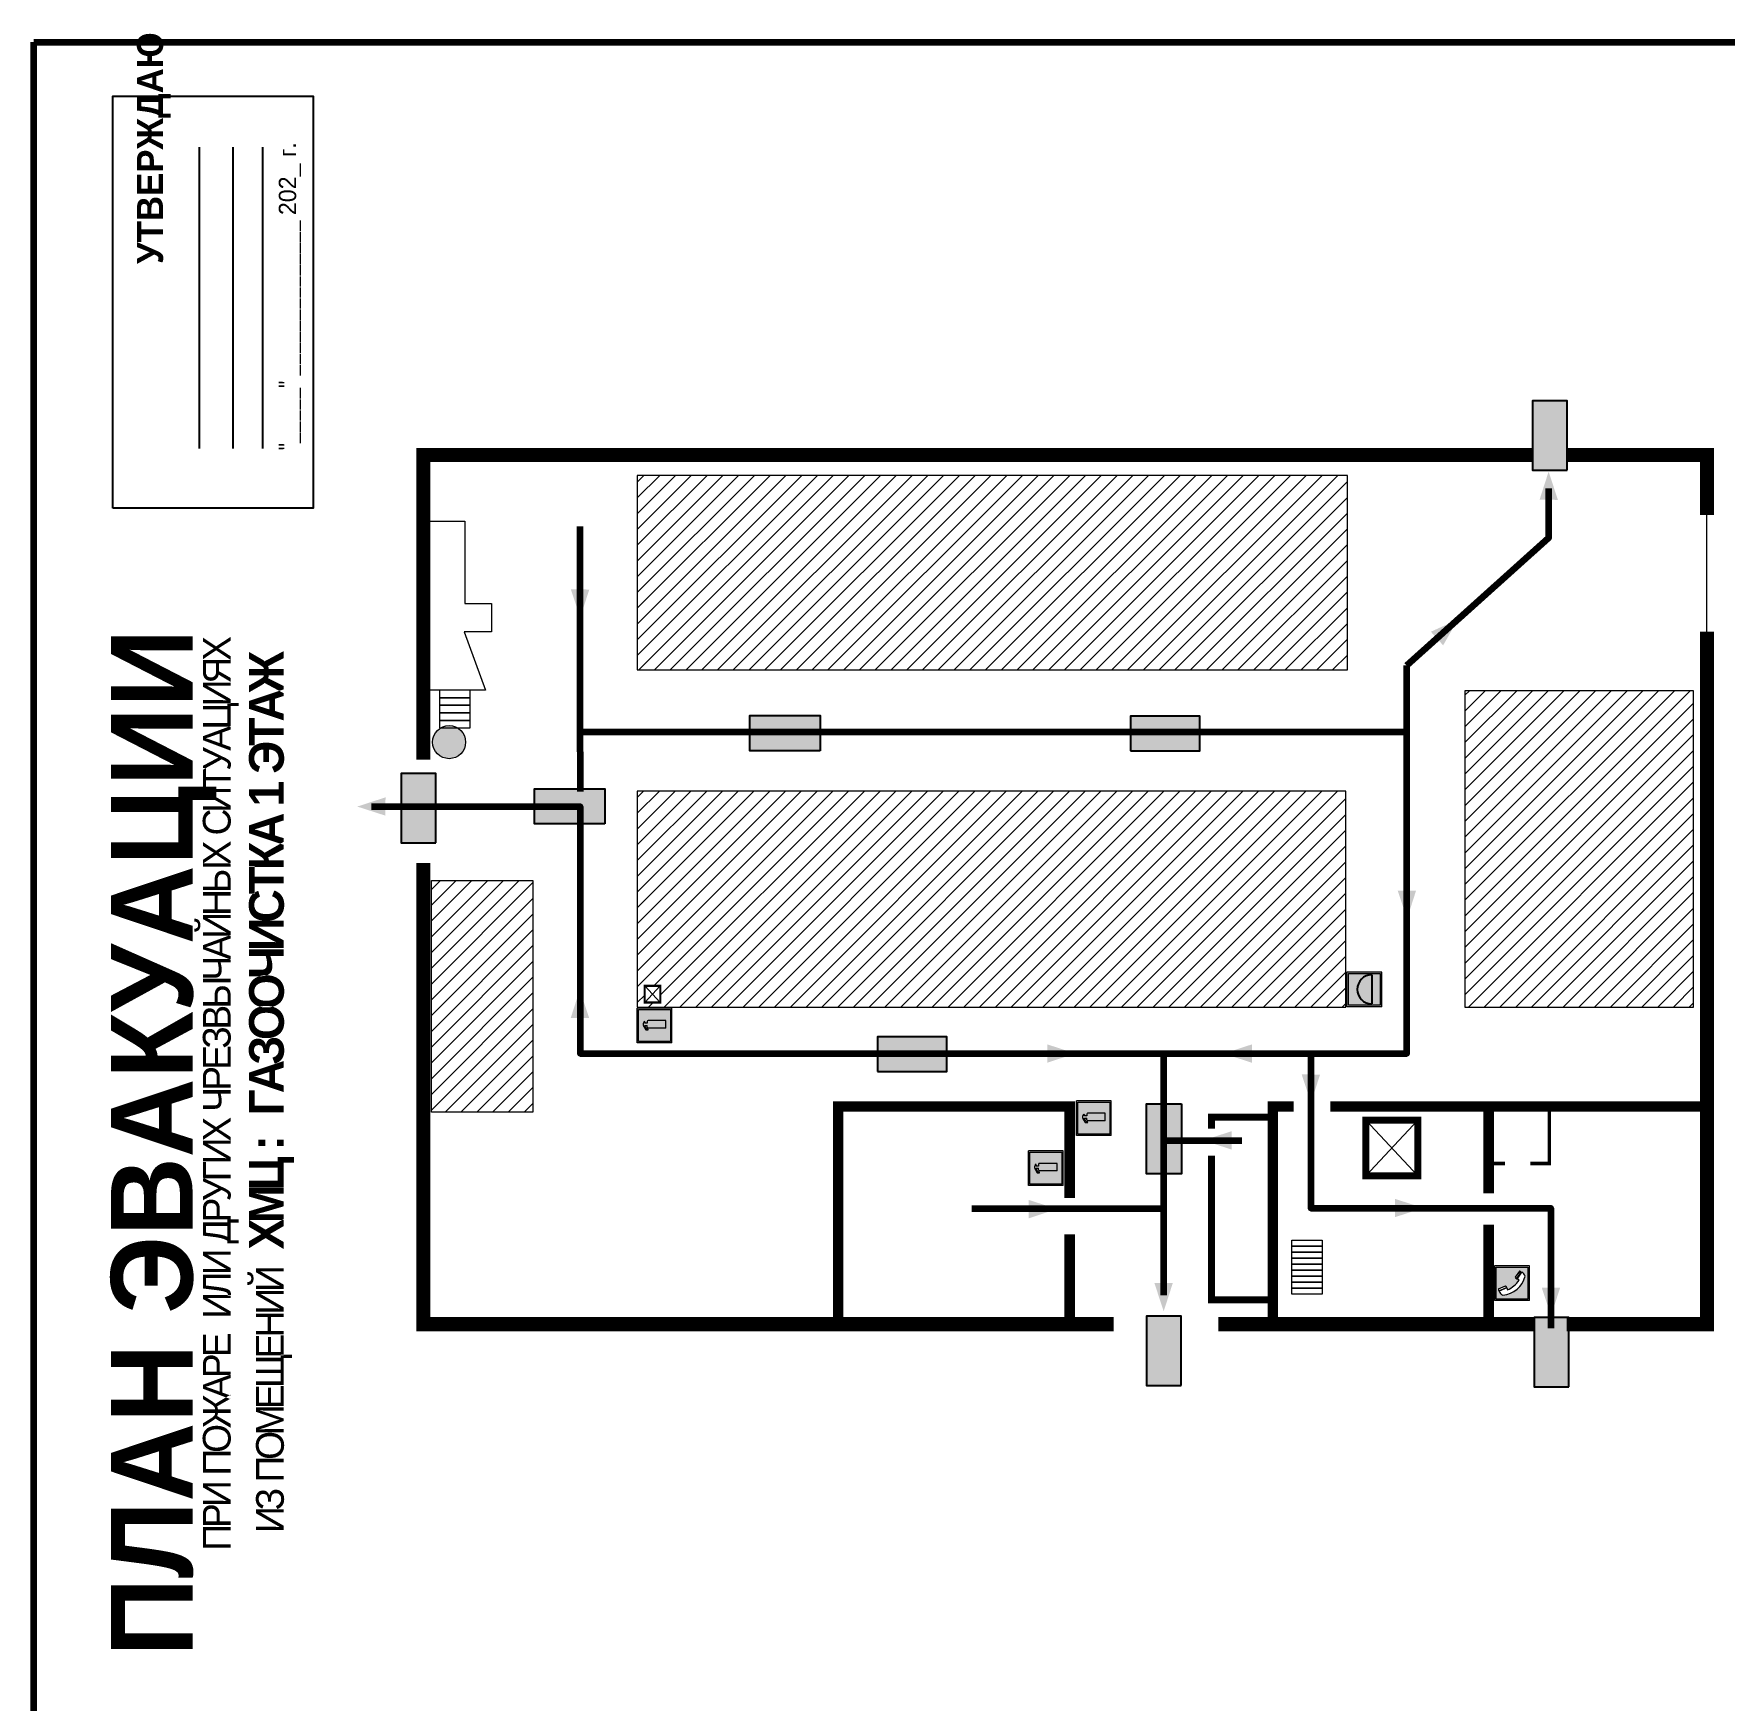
# Model space of a CAD drawing. Header units: millimetres. Extents: x 13114 to 67229, y 22859 to 38520.
# Drawn here: x 25022.8 to 25412.6, y 31699.3 to 32083.7 of the extents above; entities that cross this region are included whole.
import ezdxf

# ---------------------------------------------------------------- set-up
doc = ezdxf.new("R2010")
doc.units = ezdxf.units.MM
doc.layers.add('План_Штампы', color=7, linetype='Continuous')
doc.styles.add('обычный', font='arial.ttf')

# ---------------------------------------------------------------- blocks, each defined once
blk = doc.blocks.new('A$C7B4425F7')
at = {"true_color": 0xffffff}
blk.add_hatch(color=7, dxfattribs=at).paths.add_polyline_path([(0, 0), (-16, 0), (-16, -8), (0, -8)])
h = blk.add_hatch(color=126)
h.paths.add_polyline_path([(-0.2, -0.2), (-15.8, -0.2), (-15.8, -7.8), (-0.2, -7.8)])
h.paths.add_polyline_path([(-11.76, -2.03), (-11.76, -3.66), (-11.17, -3.66, -0.568275), (-11.17, -6.18), (-12.58, -6.18), (-12.58, -2.03)], flags=16)
h.paths.add_polyline_path([(-13.33, -4.12, -0.495768), (-13.59, -6.18), (-15.03, -6.18), (-15.03, -2.03), (-13.59, -2.03, -0.487973)], flags=16)
h.paths.add_polyline_path([(-10.25, -2.03), (-9.48, -2.03), (-9.48, -6.18), (-10.25, -6.18)], flags=16)
h.paths.add_polyline_path([(-13.84, -3.69), (-14.24, -3.69), (-14.24, -3.03), (-13.9, -3.03, -0.692621)], flags=0)
h.paths.add_polyline_path([(-9.15, -2.03), (-8.4, -2.03), (-8.04, -3.07), (-7.68, -2.03), (-6.93, -2.03), (-7.64, -4.1), (-6.93, -6.18), (-7.68, -6.18), (-8.04, -5.14), (-8.4, -6.18), (-9.15, -6.18), (-8.44, -4.1)], flags=16)
h.paths.add_polyline_path([(-11.76, -4.46), (-11.42, -4.46, -0.692621), (-11.36, -5.12), (-11.76, -5.12)], flags=0)
h.paths.add_polyline_path([(-13.9, -5.2), (-14.24, -5.2), (-14.24, -4.55), (-13.84, -4.55, -0.708038)], flags=0)
edge = h.paths.add_edge_path(flags=16)
edge.add_ellipse((-5.51, -4.08), major_axis=(0, 2.05), ratio=0.586184, start_angle=0, end_angle=360)
edge = h.paths.add_edge_path(flags=0)
edge.add_ellipse((-5.51, -4.08), major_axis=(0, 1.14), ratio=0.454828, start_angle=0, end_angle=360)
h.paths.add_polyline_path([(-4.13, -4.96, 0.377264), (-3.48, -4.52, 0.0555), (-3.16, -2.03), (-1.66, -2.03), (-1.66, -4.96), (-0.96, -4.96), (-0.96, -7.01), (-1.75, -7.01), (-1.75, -6.18), (-3.3, -6.18), (-3.3, -7.02), (-4.13, -7.02)], flags=16)
h.paths.add_polyline_path([(-2.73, -2.91), (-2.28, -2.91), (-2.28, -4.96), (-3.05, -4.96, 0.079136)], flags=0)
at = {"color": 126}
blk.add_lwpolyline([(-16, -8), (0, -8), (0, 0), (-16, 0)], close=True, dxfattribs=at)
blk = doc.blocks.new('A$C3AD82952')
at = {"true_color": 0xf5f5ff}
h = blk.add_hatch(color=7, dxfattribs=at)
h.dxf.hatch_style = 1
h.paths.add_polyline_path([(8.21, 8.73, 0.414214), (7.89, 9.05), (7.22, 9.05), (7.22, 9.92), (7.59, 9.92, 1), (7.57, 10.36), (7.22, 10.36), (7.22, 10.6), (6.43, 10.6), (6.43, 10.36), (6.01, 10.36), (4.74, 9.59), (4.74, 8.69), (4.98, 8.73), (4.98, 9.26), (6.12, 9.91), (6.43, 9.91), (6.43, 9.05), (5.76, 9.05, 0.414214), (5.44, 8.73), (5.44, 2.2), (8.21, 2.2)], flags=0)
h.paths.add_polyline_path([(12.8, 12.8), (0, 12.8), (0, 0), (12.8, 0)])
h.paths.add_polyline_path([(0.51, 12.29), (12.29, 12.29), (12.29, 0.51), (0.51, 0.51)], flags=16)
h.paths.add_polyline_path([(4.74, 9.59), (6.01, 10.36), (6.43, 10.36), (6.43, 10.6), (7.22, 10.6), (7.22, 10.36), (7.59, 10.36, -0.94586), (7.59, 9.92), (7.22, 9.92), (7.22, 9.05), (7.89, 9.05, -0.414214), (8.21, 8.73), (8.21, 2.2), (5.44, 2.2), (5.44, 8.73, -0.414214), (5.76, 9.05), (6.43, 9.05), (6.43, 9.91), (6.12, 9.91), (4.98, 9.26), (4.98, 8.73), (4.74, 8.69)], flags=0)
h = blk.add_hatch(color=242)
h.dxf.hatch_style = 1
h.paths.add_polyline_path([(12.29, 12.29), (0.51, 12.29), (0.51, 0.51), (12.29, 0.51)])
h.paths.add_polyline_path([(4.74, 8.69), (4.74, 9.59), (6.01, 10.36), (6.43, 10.36), (6.43, 10.6), (7.22, 10.6), (7.22, 10.36), (7.59, 10.36, -0.94586), (7.59, 9.92), (7.22, 9.92), (7.22, 9.05), (7.89, 9.05, -0.414214), (8.21, 8.73), (8.21, 2.2), (5.44, 2.2), (5.44, 8.73, -0.414214), (5.76, 9.05), (6.43, 9.05), (6.43, 9.91), (6.12, 9.91), (4.98, 9.26), (4.98, 8.73)], flags=16)
h = blk.add_hatch(color=7, dxfattribs=at)
h.dxf.hatch_style = 1
h.paths.add_polyline_path([(8.21, 8.73, 0.414214), (7.89, 9.05), (7.22, 9.05), (7.22, 9.92), (7.59, 9.92, 1), (7.57, 10.36), (7.22, 10.36), (7.22, 10.6), (6.43, 10.6), (6.43, 10.36), (6.01, 10.36), (4.74, 9.59), (4.74, 8.69), (4.98, 8.73), (4.98, 9.26), (6.12, 9.91), (6.43, 9.91), (6.43, 9.05), (5.76, 9.05, 0.414214), (5.44, 8.73), (5.44, 2.2), (8.21, 2.2)])
at = {"color": 242, "lineweight": 5}
for p, q in [((0, 0), (0, 12.8)), ((0, 12.8), (12.8, 12.8)), ((12.8, 0), (12.8, 12.8)), ((6.01, 10.36), (4.74, 9.59)), ((4.74, 9.59), (4.74, 8.69)), ((4.74, 8.69), (4.98, 8.73)), ((4.98, 9.26), (6.12, 9.91)), ((4.98, 8.73), (4.98, 9.26)), ((5.44, 2.2), (5.44, 8.73)), ((5.76, 9.05), (6.43, 9.05)), ((6.01, 10.36), (6.43, 10.36)), ((6.12, 9.91), (6.43, 9.91)), ((7.22, 10.6), (6.43, 10.6)), ((6.43, 10.6), (6.43, 10.36)), ((6.43, 9.91), (6.43, 9.05)), ((7.22, 10.36), (7.22, 10.6)), ((7.59, 10.36), (7.22, 10.36)), ((7.22, 9.05), (7.22, 9.92)), ((7.59, 9.92), (7.22, 9.92)), ((7.89, 9.05), (7.22, 9.05)), ((8.21, 2.2), (8.21, 8.73)), ((0, 0), (12.8, 0)), ((5.44, 2.2), (8.21, 2.2))]:
    blk.add_line(p, q, dxfattribs=at)
blk.add_lwpolyline([(0.51, 12.29), (12.29, 12.29), (12.29, 0.51), (0.51, 0.51)], close=True, dxfattribs=at)
for centre, radius, start, end in [((5.76, 8.73), 0.32, 90, 180), ((7.58, 10.14), 0.223, 273.18746, 86.81254), ((7.89, 8.73), 0.32, 0, 90)]:
    blk.add_arc(centre, radius, start, end, dxfattribs=at)
blk = doc.blocks.new('A$C32E8229D')
at = {"true_color": 0xffffff}
blk.add_hatch(color=7, dxfattribs=at).paths.add_polyline_path([(0, 0), (0, -8), (16, -8), (16, 0)])
h = blk.add_hatch(color=126)
h.paths.add_polyline_path([(0.2, -0.2), (15.8, -0.2), (15.8, -7.8), (0.2, -7.8)])
h.paths.add_polyline_path([(13.49, -2.05), (12.08, -2.05), (11.37, -2.63, 0.162397), (11.29, -2.84), (11.29, -3.63), (10.35, -3.63), (10.35, -4.05), (11.68, -4.05), (11.68, -3.48), (12.26, -4.28), (11.29, -5.1), (11.29, -6.78), (11.85, -6.78), (11.85, -5.44), (12.8, -4.64), (12.8, -5.94), (14.46, -5.94), (14.46, -5.39), (13.45, -5.39), (13.45, -3.97), (12.46, -2.59), (13.15, -2.59), (13.69, -3.34), (14.18, -3)], flags=16)
h.paths.add_polyline_path([(10.74, -1.82, 1), (11.8, -1.82, 1)], flags=16)
h.paths.add_polyline_path([(9.39, -3.59), (5.99, -3.59), (6.56, -3.03), (5.91, -3.03), (5.1, -3.83), (5.91, -4.64), (6.56, -4.64), (5.99, -4.09), (9.39, -4.09)], flags=16)
h.paths.add_polyline_path([(4.29, -1.08), (1.72, -1.08), (1.72, -6.6), (4.29, -6.6)], flags=16)
at = {"color": 126}
blk.add_lwpolyline([(16, -8), (0, -8), (0, 0), (16, 0)], close=True, dxfattribs=at)
blk = doc.blocks.new('A$C456E1F9C')
at = {"lineweight": 5}
h = blk.add_hatch(color=242, dxfattribs=at)
h.paths.add_polyline_path([(0.51, -1.47), (0.51, -13.26), (12.29, -13.26), (12.29, -1.47)])
h.paths.add_polyline_path([(5.42, -4.95, -0.254479), (4.78, -5.4), (3.52, -2.53, -0.209735), (4.23, -2.4)], flags=16)
h.paths.add_polyline_path([(8.53, -8.6), (10.87, -10.17), (10.54, -10.76), (8.03, -9.13, -0.192251)], flags=16)
h.paths.add_polyline_path([(4.61, -5.49, 0.005518), (3.87, -5.72, 0.128647), (7.49, -10.01, 0.00809), (7.83, -9.33), (10.47, -10.97, -0.16736), (8.99, -12.25, -0.327862), (1.95, -3.95, -0.166952), (3.36, -2.62)], flags=16)
at = {"color": 242, "lineweight": 5}
for p, q in [((0, -13.77), (0, -0.97)), ((12.8, -0.97), (0, -0.97)), ((4.61, -5.49), (3.36, -2.62)), ((3.52, -2.53), (4.78, -5.4)), ((4.23, -2.4), (5.42, -4.95)), ((12.8, -13.77), (12.8, -0.97)), ((7.83, -9.33), (10.47, -10.97)), ((8.03, -9.13), (10.54, -10.76)), ((10.81, -10.12), (8.53, -8.6)), ((10.54, -10.76), (10.8, -10.3)), ((10.8, -10.3), (10.81, -10.12)), ((0, -13.77), (12.8, -13.77))]:
    blk.add_line(p, q, dxfattribs=at)
blk.add_lwpolyline([(0.51, -1.47), (12.29, -1.47), (12.29, -13.26), (0.51, -13.26)], close=True, dxfattribs=at)
for centre, radius, start, end in [((4.59, -5.34), 2.99, 114.28453, 152.19739), ((11.12, -3.31), 9.19, 183.99153, 256.60086), ((4.02, -3.27), 0.891, 76.32839, 123.70924), ((14.98, -39.1), 35.17, 107.14873, 108.41345), ((13.86, -0.94), 11.08, 205.55365, 234.87622), ((4.68, -4.59), 0.824, 276.9621, 334.07228), ((-13.31, 0.8), 23.44, 332.54871, 334.40268), ((8.94, -9.5), 0.989, 114.40924, 157.93883), ((7.87, -9.46), 3, 291.92908, 329.9329)]:
    blk.add_arc(centre, radius, start, end, dxfattribs=at)
blk = doc.blocks.new('A$C1E1F2D43')
at = {"true_color": 0xffffff}
blk.add_hatch(color=7, dxfattribs=at).paths.add_polyline_path([(8, 0), (0, 0), (0, -8), (8, -8)])
h = blk.add_hatch(color=242)
h.paths.add_polyline_path([(0.32, -0.32), (0.32, -7.68), (7.68, -7.68), (7.68, -0.32)])
h.paths.add_polyline_path([(7.35, -5.71), (0.65, -5.71, -1)], flags=16)
at = {"color": 242, "lineweight": 5}
for p, q in [((0, 0), (8, 0)), ((0, -8), (0, 0)), ((0, 0), (8, 0)), ((8, -8), (8, 0)), ((0, -8), (8, -8))]:
    blk.add_line(p, q, dxfattribs=at)
at = {"color": 242}
blk.add_line((7.35, -5.71), (0.65, -5.71), dxfattribs=at)
at = {"color": 242, "lineweight": 5}
blk.add_lwpolyline([(0.32, -0.32), (7.68, -0.32), (7.68, -7.68), (0.32, -7.68)], close=True, dxfattribs=at)
at = {"color": 242}
blk.add_arc((4, -5.71), 3.35, 0, 180, dxfattribs=at)
blk = doc.blocks.new('A$C7B8C2D5B')
at = {"lineweight": 0}
h = blk.add_hatch(color=5, dxfattribs=at)
h.dxf.hatch_style = 1
h.paths.add_polyline_path([(1.4, -3.02, 1), (-2.11, -3.02, 1)])
at = {"color": 5, "lineweight": 0}
blk.add_circle((-0.36, -3.02), 1.75, dxfattribs=at)

msp = doc.modelspace()

# ---------------------------------------------------------------- hatches: boundary and pattern name
at = {"lineweight": 0}
h = msp.add_hatch(dxfattribs=at)
h.set_pattern_fill('ANSI31', color=256, scale=0.81)
h.set_pattern_definition([(45, (8808.744, 25581.5706), (-1.81850186, 1.81850186), [])])
h.paths.add_polyline_path([(25325.72, 31936.97), (25325.72, 31981.83), (25161.92, 31981.83), (25161.92, 31936.97)])
h.paths.add_polyline_path([(25325.34, 31859.2), (25325.34, 31865.68), (25325.34, 31909), (25161.92, 31909), (25161.92, 31859.2), (25194.69, 31859.2)])
h.paths.add_polyline_path([(25167.23, 31864.1), (25167.23, 31860.27), (25163.65, 31860.27), (25163.65, 31864.1)], flags=16)
h.paths.add_polyline_path([(25352.8, 31859.2), (25405.57, 31859.2), (25405.57, 31932.15), (25352.8, 31932.15)])
h = msp.add_hatch(dxfattribs=at)
h.set_pattern_fill('ANSI31', color=256, scale=0.81)
h.set_pattern_definition([(45, (9831.8378, 25528.9078), (-1.81850186, 1.81850186), [])])
h.paths.add_polyline_path([(25114.47, 31834.94), (25137.88, 31834.94), (25137.88, 31888.39), (25114.47, 31888.39)])

# ---------------------------------------------------------------- linework, layer by layer
at = {"color": 1, "lineweight": 100}
msp.add_lwpolyline([(25022.76, 32081.74), (25622.76, 32081.74), (25622.76, 31686.74), (25022.76, 31686.74)], close=True, dxfattribs=at)
msp.add_lwpolyline([(25040.95, 31974.26), (25040.95, 32069.26), (25087.16, 32069.26), (25087.16, 31974.26)], close=True)
for points in [[(25061, 31988.01), (25061, 32057.54)], [(25068.76, 31988.01), (25068.76, 32057.54)], [(25075.55, 31988.01), (25075.55, 32057.54)]]:
    msp.add_lwpolyline(points)
at = {"lineweight": 0}
for points, const_width in [([(25368.24, 31986.54), (25112.58, 31986.54), (25112.58, 31916.28)], 3.24), ([(25408.64, 31972.7), (25408.64, 31986.54), (25376.12, 31986.54)], 3.24), ([(25376.25, 31786.07), (25408.64, 31786.07), (25408.64, 31945.8)], 3.24), ([(25112.58, 31892.46), (25112.58, 31786.07), (25271.82, 31786.07)], 3.24), ([(25208.26, 31786.07), (25208.26, 31836.28), (25261.66, 31836.28), (25261.66, 31815.17)], 2.43), ([(25308.51, 31786.07), (25308.51, 31836.28), (25313.35, 31836.28)], 2.43), ([(25321.78, 31836.28), (25407.65, 31836.28)], 2.43), ([(25358.31, 31836.28), (25358.31, 31816.22)], 2.43), ([(25372.29, 31836.18), (25372.29, 31823.12), (25367.93, 31823.12)], 0.81), ([(25308.51, 31833.84), (25294.4, 31833.84), (25294.4, 31831.2)], 1.62), ([(25294.4, 31824.94), (25294.4, 31791.66), (25308.36, 31791.66)], 1.62), ([(25362.1, 31823.12), (25357.56, 31823.12)], 0.81), ([(25358.31, 31786.07), (25358.31, 31809.04)], 2.43), ([(25261.66, 31786.07), (25261.66, 31806.81)], 2.43), ([(25295.91, 31786.07), (25368.97, 31786.07)], 3.24)]:
    msp.add_lwpolyline(points, dxfattribs=dict(at, const_width=const_width))
for points in [[(25161.92, 31981.83), (25161.92, 31936.97)], [(25161.92, 31936.97), (25325.72, 31936.97), (25325.72, 31981.83), (25161.92, 31981.83)], [(25408.64, 31945.8), (25408.64, 31976.44)], [(25112.19, 31971.24), (25122.16, 31971.24), (25122.16, 31952.26), (25128.34, 31952.26), (25128.34, 31945.78), (25122.01, 31945.78), (25126.91, 31932.33), (25113.78, 31932.33)], [(25352.8, 31932.15), (25352.8, 31859.2), (25405.57, 31859.2), (25405.57, 31932.15), (25352.8, 31932.15)], [(25163.65, 31860.27), (25167.23, 31864.1)], [(25163.65, 31864.1), (25167.23, 31860.27)], [(25330, 31820.31), (25341.98, 31833.1)], [(25330, 31833.1), (25341.98, 31820.31)]]:
    msp.add_lwpolyline(points, dxfattribs=at)
at = {"color": 126, "lineweight": 100, "true_color": 0x008754}
for points in [[(25339.44, 31938.01), (25372.19, 31967.43), (25372.19, 31978.82)], [(25148.73, 31918.09), (25148.73, 31970.06)], [(25339.44, 31918.09), (25339.44, 31938.01)], [(25339.44, 31922.62), (25339.44, 31922.62), (25148.73, 31922.62)], [(25148.73, 31918.09), (25148.73, 31908.9)], [(25317.28, 31848.48), (25339.44, 31848.48), (25339.44, 31918.09), (25339.44, 31918.09)], [(25100.65, 31905.44), (25148.73, 31905.44), (25148.73, 31848.48), (25317.28, 31848.48), (25317.28, 31812.8), (25317.28, 31812.8)], [(25283.34, 31792.76), (25283.34, 31848.48)], [(25283.34, 31828.46), (25301.33, 31828.46)], [(25283.34, 31812.67), (25239.1, 31812.67)], [(25317.28, 31812.8), (25372.65, 31812.8), (25372.65, 31801.96)], [(25372.65, 31801.96), (25372.65, 31785.15)]]:
    msp.add_lwpolyline(points, dxfattribs=at)
at = {"lineweight": 0}
for points in [[(25116.34, 31930.56), (25123.4, 31930.56), (25123.4, 31932.3), (25116.34, 31932.3)], [(25116.34, 31928.81), (25123.4, 31928.81), (25123.4, 31930.56), (25116.34, 31930.56)], [(25116.34, 31927.07), (25123.4, 31927.07), (25123.4, 31928.81), (25116.34, 31928.81)], [(25116.34, 31925.32), (25123.4, 31925.32), (25123.4, 31927.07), (25116.34, 31927.07)], [(25116.34, 31923.58), (25123.4, 31923.58), (25123.4, 31925.32), (25116.34, 31925.32)], [(25161.92, 31909), (25161.92, 31859.2), (25194.69, 31859.2), (25194.69, 31859.2), (25325.34, 31859.2), (25325.34, 31909)], [(25114.47, 31888.39), (25137.88, 31888.39), (25137.88, 31834.94), (25114.47, 31834.94)], [(25319.86, 31804.07), (25312.92, 31804.07), (25312.92, 31805.46), (25319.86, 31805.46)], [(25319.86, 31802.68), (25312.92, 31802.68), (25312.92, 31804.07), (25319.86, 31804.07)], [(25319.86, 31801.29), (25312.92, 31801.29), (25312.92, 31802.68), (25319.86, 31802.68)], [(25319.86, 31799.9), (25312.92, 31799.9), (25312.92, 31801.29), (25319.86, 31801.29)], [(25319.86, 31798.51), (25312.92, 31798.51), (25312.92, 31799.9), (25319.86, 31799.9)], [(25319.86, 31797.13), (25312.92, 31797.13), (25312.92, 31798.51), (25319.86, 31798.51)], [(25319.86, 31795.74), (25312.92, 31795.74), (25312.92, 31797.13), (25319.86, 31797.13)], [(25319.86, 31794.35), (25312.92, 31794.35), (25312.92, 31795.74), (25319.86, 31795.74)], [(25319.86, 31792.96), (25312.92, 31792.96), (25312.92, 31794.35), (25319.86, 31794.35)]]:
    msp.add_lwpolyline(points, close=True, dxfattribs=at)
for points, const_width in [([(25163.65, 31864.1), (25167.23, 31864.1), (25167.23, 31860.27), (25163.65, 31860.27)], 0.484), ([(25330, 31833.1), (25341.98, 31833.1), (25341.98, 31820.31), (25330, 31820.31)], 1.62)]:
    msp.add_lwpolyline(points, close=True, dxfattribs=dict(at, const_width=const_width))
at = {"layer": 'План_Штампы', "color": 126, "true_color": 0x008754}
for points in [[(25374.26, 31976.19), (25370.03, 31976.2), (25372.12, 31982.7)], [(25146.63, 31955.52), (25150.87, 31955.51), (25148.77, 31949.01)], [(25347.8, 31942.63), (25344.96, 31945.77), (25351.18, 31948.58)], [(25103.87, 31907.58), (25103.86, 31903.35), (25097.36, 31905.45)], [(25337.32, 31886.07), (25341.55, 31886.05), (25339.46, 31879.56)], [(25150.83, 31856.69), (25146.59, 31856.7), (25148.69, 31863.2)], [(25256.49, 31846.37), (25256.5, 31850.6), (25263, 31848.5)], [(25303.69, 31850.6), (25303.68, 31846.37), (25297.18, 31848.47)], [(25315.18, 31843.66), (25319.41, 31843.65), (25317.32, 31837.15)], [(25299.01, 31830.58), (25299, 31826.35), (25292.5, 31828.45)], [(25252.23, 31810.49), (25252.24, 31814.72), (25258.74, 31812.63)], [(25336.68, 31810.74), (25336.69, 31814.97), (25343.19, 31812.88)], [(25281.21, 31795.54), (25285.44, 31795.53), (25283.34, 31789.03)], [(25370.54, 31794.51), (25374.78, 31794.5), (25372.68, 31788.01)]]:
    msp.add_solid(points, dxfattribs=at)

# ---------------------------------------------------------------- block references
at = {"rotation": 90}
for name, p, xscale, yscale, zscale in [('A$C7B8C2D5B', (25111.97, 31921.09), 2.177419353276491, 2.177419353276491, 2.177419353276491), ('A$C3AD82952', (25169.91, 31850.97), 0.625, 0.625, 0.625), ('A$C3AD82952', (25271.26, 31829.6), 0.625, 0.625, 0.625), ('A$C3AD82952', (25260.16, 31818.03), 0.625, 0.625, 0.625), ('A$C456E1F9C', (25359.07, 31791.55), 0.625, 0.625, 0.625)]:
    msp.add_blockref(name, p, dxfattribs=dict(at, xscale=xscale, yscale=yscale, zscale=zscale))
at = {"color": 1, "rotation": 90}
msp.add_blockref('A$C1E1F2D43', (25325.62, 31859.29), dxfattribs=at)
at = {"layer": 'План_Штампы', "rotation": 90}
for p in [(25368.41, 31999.05), (25107.51, 31913.08), (25279.37, 31787.95), (25368.8, 31787.63)]:
    msp.add_blockref('A$C7B4425F7', p, dxfattribs=at)
at = {"layer": 'План_Штампы', "color": 126, "true_color": 0x008754, "xscale": 1.012510887696, "yscale": 1.012510887696, "zscale": 1.012510887696}
for p, rotation in [((25187.89, 31926.42), 359.9978653237144), ((25138.23, 31909.57), 359.9978653237144), ((25279.35, 31820.72), 89.99786532371438)]:
    msp.add_blockref('A$C32E8229D', p, dxfattribs=dict(at, rotation=rotation))
at = {"layer": 'План_Штампы', "color": 126, "true_color": 0x008754, "xscale": -1}
for p in [(25291.68, 31926.31), (25233.32, 31852.35)]:
    msp.add_blockref('A$C32E8229D', p, dxfattribs=at)

# ---------------------------------------------------------------- texts
at = {"lineweight": 0, "rotation": 90, "style": 'обычный'}
for s, insert, char_height, width, attachment_point in [('\\pi-18,l18,t18;{\\fProxima Nova Rg|b1|i0|c204|p2;УТВЕРЖДАЮ\\H1.1997x; }', (25050.42, 32057.3), 6, 126.6484, 5), ('{\\fArial Narrow|b0|i0|c204|p34;"_____" ______________ \\fProxima Nova Rg|b0|i0|c204|p2;202_ г. }', (25081.84, 32023.16), 4, 78.6503, 5), ('{\\fProxima Nova Rg|b1|i0|c204|p2;ПЛАН ЭВАКУАЦИИ}', (25040.56, 31709.44), 18.81, 422.276, 1)]:
    msp.add_mtext(s, dxfattribs=dict(at, insert=insert, char_height=char_height, width=width, attachment_point=attachment_point))
at = {"color": 0, "lineweight": 0, "insert": (25061.57, 31838.87), "char_height": 8, "width": 449.2158, "attachment_point": 5, "rotation": 90, "style": 'обычный'}
msp.add_mtext('{\\fArial Black|b1|i0|c204|p34;\\H2x;\\T0.85;  \\fArial Narrow|b0|i0|c204|p34;\\H0.8x;\\W0.9;\\P\\fProxima Nova Rg|b0|i0|c204|p2;\\H0.5x;\\W1;\\C256;ПРИ ПОЖАРЕ  ИЛИ ДРУГИХ ЧРЕЗВЫЧАЙНЫХ СИТУАЦИЯХ  \\PИЗ ПОМЕЩЕНИЙ \\fProxima Nova Rg|b1|i0|c204|p2;\\H1.25x; ХМЦ :  ГАЗООЧИСТКА 1 ЭТАЖ}', dxfattribs=at)

doc.saveas('drawing.dxf')
